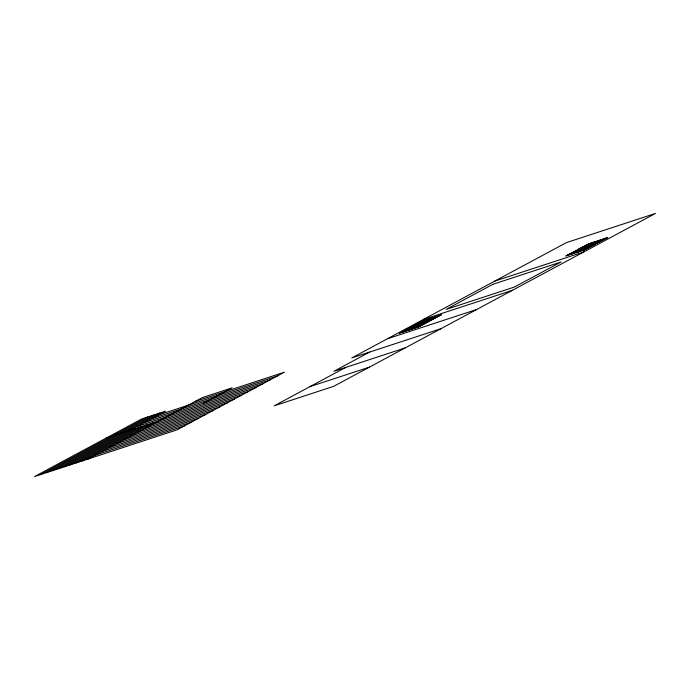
<?xml version="1.0" encoding="UTF-8"?>
<svg xmlns="http://www.w3.org/2000/svg" width="690" height="690" viewBox="0 0 690 690"><rect width="100%" height="100%" fill="white"/><g stroke="black" fill="none" stroke-linecap="round" stroke-linejoin="round"><path stroke-width="1.03" d="M411.68 326.706L423.306 320.652L411.697 326.724M405.591 331.243L417.209 325.197L405.625 331.26M407.609 330.588L419.227 324.533L407.626 330.605M413.12 326.551L401.554 332.571L413.163 326.499M409.627 329.923L421.245 323.877L409.662 329.941M425.799 322.075L437.417 316.029L425.851 322.092M425.204 322.549L413.672 328.621L425.281 322.549M427.214 321.945L415.673 327.94L427.274 321.868M433.372 317.357L421.78 323.386L433.372 317.331M429.292 321.238L417.709 327.302L429.292 321.212M435.399 316.693L423.798 322.73L435.39 316.667M441.402 314.692L429.853 320.781L441.453 314.709M569.897 254.696L581.515 248.641L569.931 254.714M577.427 250.004L565.895 255.99L577.461 249.944M573.925 253.368L585.543 247.322L573.959 253.394M579.98 251.393L591.58 245.321M591.623 242.794L580.057 248.849L591.58 242.768M588.087 246.183L599.705 240.137L588.122 246.209M584.007 250.065L595.625 244.019L584.068 250.082M589.502 245.994L577.979 252.074L589.579 246.002M590.105 245.528L601.723 239.473L590.14 245.545M595.617 241.491L584.051 247.512L595.651 241.44M591.546 245.373L580.014 251.41M605.699 238.145L594.15 244.226L605.751 238.154M40.443 474.634L147.729 416.984M46.385 472.685L153.672 415.044M52.328 470.735L159.614 413.094M58.279 468.786L165.557 411.145L141.778 418.934L34.5 476.583L177.158 429.818L284.435 372.177L195.279 401.399M64.222 466.837L135.74 428.412M70.164 464.888L141.683 426.463M76.107 462.947L147.626 424.514M82.05 460.998L153.577 422.565M87.992 459.048L202.429 397.561L232.151 387.815L203.541 403.193M369.607 352.09L333.848 371.306L405.177 347.924M345.733 367.408L274.215 405.832L333.658 386.348L655.5 213.417L566.343 242.647L351.779 357.929L440.936 328.707M494.816 281.072L583.982 251.85M423.298 319.505L512.454 290.274M387.538 338.721L476.695 309.491M158.407 414.983L277.285 376.024M151.257 418.83L270.135 379.862M144.098 422.668L262.985 383.709M136.948 426.515L255.826 387.547M106.019 438.15L248.676 391.394M152.369 424.462L241.526 395.232M145.211 428.3L234.376 399.079M138.06 432.147L227.217 402.917M130.91 435.985L220.067 406.764M123.76 439.832L212.917 410.61M116.601 443.679L205.767 414.449M109.451 447.517L198.608 418.295M102.301 451.364L191.458 422.133M95.151 455.202L184.308 425.98M309.974 386.624L369.417 367.14M399.553 333.218L411.162 327.181L399.57 333.21M403.59 331.899L415.19 325.861L403.59 331.899M413.715 326.034L425.316 319.996L413.715 326.034M415.734 325.37L427.334 319.332L415.768 325.344M411.654 329.251L423.263 323.213L411.671 329.242M417.752 324.714L429.353 318.677L417.786 324.688M419.762 324.05L431.241 318.09L419.762 324.05M427.835 321.411L439.435 315.365L427.852 321.393M567.887 255.343L579.496 249.306L567.887 255.343M578.013 249.478L589.622 243.441L578.03 249.47M571.924 254.023L583.533 247.986L571.941 254.015M582.05 248.159L593.659 242.121L582.093 248.133M575.96 252.704L587.561 246.658L575.977 252.687M586.086 246.839L597.687 240.801L586.086 246.839M582.006 250.72L593.616 244.674L582.024 250.703M592.132 244.855L603.741 238.818L592.149 244.847M596.169 243.536L607.769 237.489L596.203 243.51M492.841 284.323L446.154 309.413L514.438 287.023L561.125 261.941L492.841 284.323"/></g></svg>
